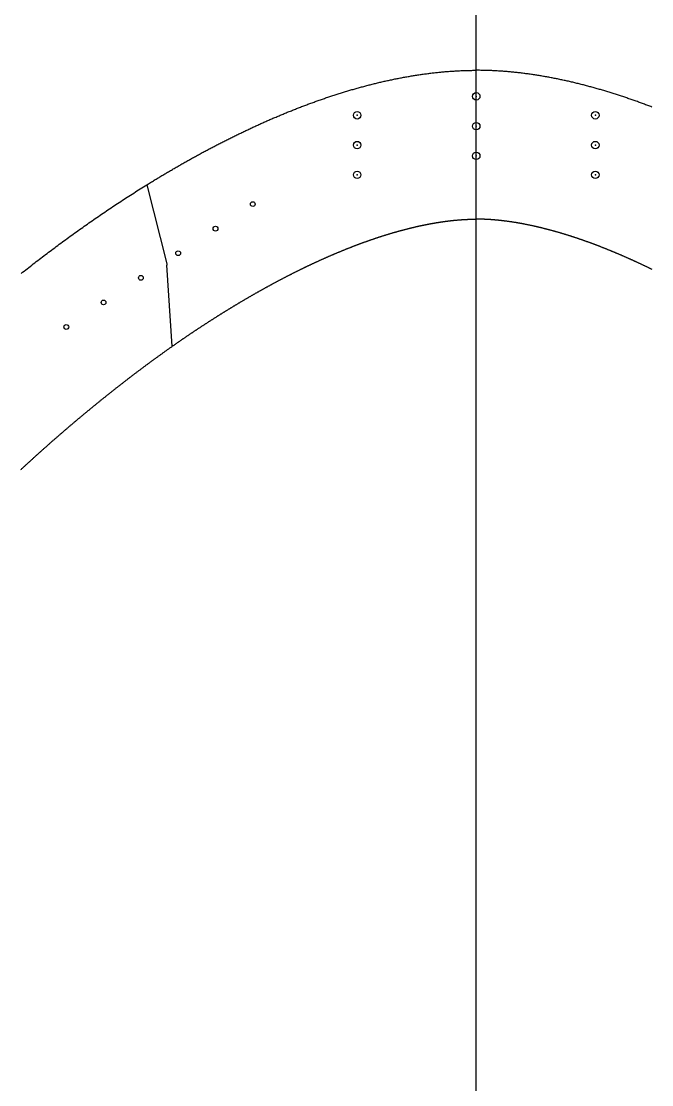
# Model space of a CAD drawing. Extents: x 44 to 491, y 65 to 774.
# Drawn here: x 193.1 to 277.8, y 388.1 to 531 of the extents above; entities that cross this region are included whole.
import ezdxf

# ---------------------------------------------------------------- set-up
doc = ezdxf.new("R2010")
doc.units = 0
doc.header["$PDMODE"] = 32
doc.header["$PDSIZE"] = 1
doc.layers.get('0').update_dxf_attribs({"linetype": 'CONTINUOUS'})
doc.layers.add('DRILLING', color=3, linetype='CONTINUOUS')
doc.layers.add('ENGRAVE', color=4, linetype='CONTINUOUS')

# ---------------------------------------------------------------- blocks, each defined once
blk = doc.blocks.new('*U205')
at = {"layer": 'ENGRAVE'}
blk.add_point((0, 0), dxfattribs=at)
blk = doc.blocks.new('*U206')
at = {"layer": 'ENGRAVE', "color": 0, "linetype": 'BYBLOCK'}
for p in [(0, 0), (4, 0), (8, 0)]:
    blk.add_blockref('*U205', p, dxfattribs=at)
blk = doc.blocks.new('*U229')
at = {"layer": 'ENGRAVE'}
blk.add_point((0, 0), dxfattribs=at)
blk = doc.blocks.new('*U230')
at = {"layer": 'ENGRAVE', "color": 0, "linetype": 'BYBLOCK'}
for p in [(0, 0), (4, 0), (8, 0)]:
    blk.add_blockref('*U229', p, dxfattribs=at)
blk = doc.blocks.new('*U235')
at = {"layer": 'ENGRAVE'}
blk.add_point((0, 0), dxfattribs=at)
blk = doc.blocks.new('*U236')
at = {"layer": 'ENGRAVE', "color": 0, "linetype": 'BYBLOCK'}
for p in [(0, 0), (4, 0), (8, 0)]:
    blk.add_blockref('*U235', p, dxfattribs=at)

msp = doc.modelspace()

# ---------------------------------------------------------------- linework, layer by layer
for p, q in [((254.2403, 225.1752), (254.2403, 774.0491)), ((209.9773, 508.9761), (212.6645, 498.3762)), ((212.6645, 498.3762), (212.6929, 498.1963)), ((213.4129, 487.2849), (212.6929, 498.1963))]:
    msp.add_line(p, q)
for points in [[(209.977, 508.976, 0), (210.104, 509.054, 0), (210.23, 509.132, 0), (210.357, 509.21, 0), (210.484, 509.288, 0), (210.61, 509.366, 0), (210.737, 509.443, 0), (210.864, 509.521, 0), (210.991, 509.598, 0), (211.118, 509.675, 0), (211.246, 509.752, 0), (211.373, 509.829, 0), (211.5, 509.906, 0), (211.627, 509.983, 0), (211.755, 510.06, 0), (211.882, 510.136, 0), (212.01, 510.212, 0), (212.138, 510.289, 0), (212.266, 510.365, 0), (212.393, 510.441, 0), (212.521, 510.517, 0), (212.649, 510.592, 0), (212.777, 510.668, 0), (212.906, 510.744, 0), (213.034, 510.819, 0), (213.162, 510.894, 0), (213.291, 510.969, 0), (213.419, 511.044, 0), (213.548, 511.119, 0), (213.676, 511.194, 0), (213.805, 511.269, 0), (213.934, 511.343, 0), (214.062, 511.417, 0), (214.191, 511.492, 0), (214.32, 511.566, 0), (214.449, 511.64, 0), (214.579, 511.713, 0), (214.708, 511.787, 0), (214.837, 511.861, 0), (214.967, 511.934, 0), (215.096, 512.007, 0), (215.226, 512.081, 0), (215.355, 512.154, 0), (215.485, 512.227, 0), (215.615, 512.299, 0), (215.744, 512.372, 0), (215.874, 512.444, 0), (216.004, 512.517, 0), (216.134, 512.589, 0), (216.265, 512.661, 0), (216.395, 512.733, 0), (216.525, 512.805, 0), (216.656, 512.876, 0), (216.786, 512.948, 0), (216.917, 513.019, 0), (217.047, 513.09, 0), (217.178, 513.161, 0), (217.309, 513.232, 0), (217.44, 513.303, 0), (217.571, 513.374, 0), (217.702, 513.444, 0), (217.833, 513.514, 0), (217.964, 513.584, 0), (218.095, 513.655, 0), (218.226, 513.724, 0), (218.358, 513.794, 0), (218.489, 513.864, 0), (218.621, 513.933, 0), (218.753, 514.002, 0), (218.884, 514.071, 0), (219.016, 514.14, 0), (219.148, 514.209, 0), (219.28, 514.278, 0), (219.412, 514.346, 0), (219.544, 514.415, 0), (219.676, 514.483, 0), (219.808, 514.551, 0), (219.941, 514.619, 0), (220.073, 514.687, 0), (220.206, 514.754, 0), (220.338, 514.821, 0), (220.471, 514.889, 0), (220.604, 514.956, 0), (220.737, 515.023, 0), (220.87, 515.089, 0), (221.002, 515.156, 0), (221.136, 515.223, 0), (221.269, 515.289, 0), (221.402, 515.355, 0), (221.535, 515.421, 0), (221.669, 515.487, 0), (221.802, 515.552, 0), (221.936, 515.618, 0), (222.069, 515.683, 0), (222.203, 515.748, 0), (222.337, 515.813, 0), (222.471, 515.878, 0), (222.604, 515.942, 0), (222.739, 516.007, 0), (222.873, 516.071, 0), (223.007, 516.135, 0), (223.141, 516.199, 0), (223.275, 516.263, 0), (223.41, 516.326, 0), (223.544, 516.39, 0), (223.679, 516.453, 0), (223.814, 516.516, 0), (223.948, 516.579, 0), (224.083, 516.642, 0), (224.218, 516.704, 0), (224.353, 516.766, 0), (224.488, 516.829, 0), (224.623, 516.891, 0), (224.758, 516.952, 0), (224.894, 517.014, 0), (225.029, 517.075, 0), (225.164, 517.137, 0), (225.3, 517.198, 0), (225.436, 517.259, 0), (225.571, 517.319, 0), (225.707, 517.38, 0), (225.843, 517.44, 0), (225.979, 517.501, 0), (226.115, 517.56, 0), (226.251, 517.62, 0), (226.387, 517.68, 0), (226.523, 517.739, 0), (226.66, 517.799, 0), (226.796, 517.858, 0), (226.933, 517.916, 0), (227.069, 517.975, 0), (227.206, 518.034, 0), (227.343, 518.092, 0), (227.48, 518.15, 0), (227.616, 518.208, 0), (227.753, 518.266, 0), (227.891, 518.323, 0), (228.028, 518.38, 0), (228.165, 518.438, 0), (228.302, 518.494, 0), (228.44, 518.551, 0), (228.577, 518.608, 0), (228.715, 518.664, 0), (228.852, 518.72, 0), (228.99, 518.776, 0), (229.128, 518.832, 0), (229.266, 518.887, 0), (229.404, 518.943, 0), (229.542, 518.998, 0), (229.68, 519.053, 0), (229.818, 519.107, 0), (229.957, 519.162, 0), (230.095, 519.216, 0), (230.233, 519.27, 0), (230.372, 519.324, 0), (230.511, 519.378, 0), (230.649, 519.431, 0), (230.788, 519.484, 0), (230.927, 519.537, 0), (231.066, 519.59, 0), (231.205, 519.642, 0), (231.344, 519.695, 0), (231.483, 519.747, 0), (231.623, 519.799, 0), (231.762, 519.851, 0), (231.902, 519.902, 0), (232.041, 519.953, 0), (232.181, 520.004, 0), (232.321, 520.055, 0), (232.46, 520.106, 0), (232.6, 520.156, 0), (232.74, 520.206, 0), (232.88, 520.256, 0), (233.021, 520.306, 0), (233.161, 520.355, 0), (233.301, 520.404, 0), (233.441, 520.453, 0), (233.582, 520.502, 0), (233.723, 520.55, 0), (233.863, 520.599, 0), (234.004, 520.647, 0), (234.145, 520.695, 0), (234.286, 520.742, 0), (234.427, 520.789, 0), (234.568, 520.836, 0), (234.709, 520.883, 0), (234.85, 520.93, 0), (234.991, 520.976, 0), (235.133, 521.022, 0), (235.274, 521.068, 0), (235.416, 521.114, 0), (235.557, 521.159, 0), (235.699, 521.204, 0), (235.841, 521.249, 0), (235.983, 521.293, 0), (236.125, 521.338, 0), (236.267, 521.382, 0), (236.409, 521.426, 0), (236.551, 521.469, 0), (236.693, 521.512, 0), (236.836, 521.555, 0), (236.978, 521.598, 0), (237.12, 521.641, 0), (237.263, 521.683, 0), (237.406, 521.725, 0), (237.548, 521.767, 0), (237.691, 521.808, 0), (237.834, 521.849, 0), (237.977, 521.89, 0), (238.12, 521.931, 0), (238.263, 521.971, 0), (238.406, 522.011, 0), (238.55, 522.051, 0), (238.693, 522.09, 0), (238.836, 522.129, 0), (238.98, 522.168, 0), (239.124, 522.207, 0), (239.267, 522.245, 0), (239.411, 522.283, 0), (239.555, 522.321, 0), (239.699, 522.359, 0), (239.843, 522.396, 0), (239.987, 522.433, 0), (240.131, 522.469, 0), (240.275, 522.506, 0), (240.419, 522.542, 0), (240.563, 522.578, 0), (240.708, 522.613, 0), (240.852, 522.648, 0), (240.997, 522.683, 0), (241.141, 522.718, 0), (241.286, 522.752, 0), (241.431, 522.786, 0), (241.576, 522.82, 0), (241.721, 522.853, 0), (241.866, 522.886, 0), (242.011, 522.919, 0), (242.156, 522.951, 0), (242.301, 522.983, 0), (242.446, 523.015, 0), (242.592, 523.046, 0), (242.737, 523.077, 0), (242.882, 523.108, 0), (243.028, 523.139, 0), (243.173, 523.169, 0), (243.319, 523.199, 0), (243.465, 523.228, 0), (243.611, 523.257, 0), (243.756, 523.286, 0), (243.902, 523.315, 0), (244.048, 523.343, 0), (244.194, 523.371, 0), (244.34, 523.398, 0), (244.487, 523.425, 0), (244.633, 523.452, 0), (244.779, 523.479, 0), (244.926, 523.505, 0), (245.072, 523.531, 0), (245.218, 523.556, 0), (245.365, 523.581, 0), (245.512, 523.606, 0), (245.658, 523.63, 0), (245.805, 523.654, 0), (245.952, 523.678, 0), (246.099, 523.701, 0), (246.245, 523.724, 0), (246.392, 523.747, 0), (246.539, 523.769, 0), (246.686, 523.791, 0), (246.834, 523.812, 0), (246.981, 523.833, 0), (247.128, 523.854, 0), (247.275, 523.874, 0), (247.423, 523.894, 0), (247.57, 523.914, 0), (247.717, 523.933, 0), (247.865, 523.952, 0), (248.012, 523.97, 0), (248.16, 523.988, 0), (248.308, 524.006, 0), (248.455, 524.023, 0), (248.603, 524.04, 0), (248.751, 524.056, 0), (248.898, 524.073, 0), (249.046, 524.088, 0), (249.194, 524.103, 0), (249.342, 524.118, 0), (249.49, 524.133, 0), (249.638, 524.146, 0), (249.786, 524.16, 0), (249.934, 524.173, 0), (250.082, 524.186, 0), (250.23, 524.198, 0), (250.379, 524.21, 0), (250.527, 524.221, 0), (250.675, 524.233, 0), (250.823, 524.243, 0), (250.972, 524.253, 0), (251.12, 524.263, 0), (251.268, 524.272, 0), (251.417, 524.281, 0), (251.565, 524.29, 0), (251.714, 524.298, 0), (251.862, 524.305, 0), (252.011, 524.312, 0), (252.159, 524.319, 0), (252.308, 524.325, 0), (252.456, 524.331, 0), (252.605, 524.336, 0), (252.754, 524.341, 0), (252.902, 524.346, 0), (253.051, 524.35, 0), (253.2, 524.353, 0), (253.348, 524.357, 0), (253.497, 524.359, 0), (253.646, 524.361, 0), (253.794, 524.363, 0), (253.943, 524.365, 0), (254.092, 524.366, 0), (254.24, 524.366, 0)], [(277.831, 519.431, 0), (277.693, 519.484, 0), (277.554, 519.537, 0), (277.415, 519.59, 0), (277.276, 519.642, 0), (277.136, 519.695, 0), (276.997, 519.747, 0), (276.858, 519.799, 0), (276.718, 519.851, 0), (276.579, 519.902, 0), (276.439, 519.953, 0), (276.3, 520.004, 0), (276.16, 520.055, 0), (276.02, 520.106, 0), (275.88, 520.156, 0), (275.74, 520.206, 0), (275.6, 520.256, 0), (275.46, 520.306, 0), (275.32, 520.355, 0), (275.18, 520.404, 0), (275.039, 520.453, 0), (274.899, 520.502, 0), (274.758, 520.55, 0), (274.617, 520.599, 0), (274.477, 520.647, 0), (274.336, 520.695, 0), (274.195, 520.742, 0), (274.054, 520.789, 0), (273.913, 520.836, 0), (273.772, 520.883, 0), (273.631, 520.93, 0), (273.489, 520.976, 0), (273.348, 521.022, 0), (273.206, 521.068, 0), (273.065, 521.114, 0), (272.923, 521.159, 0), (272.782, 521.204, 0), (272.64, 521.249, 0), (272.498, 521.293, 0), (272.356, 521.338, 0), (272.214, 521.382, 0), (272.072, 521.426, 0), (271.93, 521.469, 0), (271.787, 521.512, 0), (271.645, 521.555, 0), (271.503, 521.598, 0), (271.36, 521.641, 0), (271.218, 521.683, 0), (271.075, 521.725, 0), (270.932, 521.767, 0), (270.789, 521.808, 0), (270.647, 521.849, 0), (270.504, 521.89, 0), (270.361, 521.931, 0), (270.217, 521.971, 0), (270.074, 522.011, 0), (269.931, 522.051, 0), (269.788, 522.09, 0), (269.644, 522.129, 0), (269.501, 522.168, 0), (269.357, 522.207, 0), (269.213, 522.245, 0), (269.07, 522.283, 0), (268.926, 522.321, 0), (268.782, 522.359, 0), (268.638, 522.396, 0), (268.494, 522.433, 0), (268.35, 522.469, 0), (268.206, 522.506, 0), (268.062, 522.542, 0), (267.917, 522.578, 0), (267.773, 522.613, 0), (267.628, 522.648, 0), (267.484, 522.683, 0), (267.339, 522.718, 0), (267.194, 522.752, 0), (267.05, 522.786, 0), (266.905, 522.82, 0), (266.76, 522.853, 0), (266.615, 522.886, 0), (266.47, 522.919, 0), (266.325, 522.951, 0), (266.18, 522.983, 0), (266.034, 523.015, 0), (265.889, 523.046, 0), (265.744, 523.077, 0), (265.598, 523.108, 0), (265.453, 523.139, 0), (265.307, 523.169, 0), (265.162, 523.199, 0), (265.016, 523.228, 0), (264.87, 523.257, 0), (264.724, 523.286, 0), (264.578, 523.315, 0), (264.432, 523.343, 0), (264.286, 523.371, 0), (264.14, 523.398, 0), (263.994, 523.425, 0), (263.848, 523.452, 0), (263.701, 523.479, 0), (263.555, 523.505, 0), (263.409, 523.531, 0), (263.262, 523.556, 0), (263.116, 523.581, 0), (262.969, 523.606, 0), (262.822, 523.63, 0), (262.676, 523.654, 0), (262.529, 523.678, 0), (262.382, 523.701, 0), (262.235, 523.724, 0), (262.088, 523.747, 0), (261.941, 523.769, 0), (261.794, 523.791, 0), (261.647, 523.812, 0), (261.5, 523.833, 0), (261.353, 523.854, 0), (261.205, 523.874, 0), (261.058, 523.894, 0), (260.911, 523.914, 0), (260.763, 523.933, 0), (260.616, 523.952, 0), (260.468, 523.97, 0), (260.321, 523.988, 0), (260.173, 524.006, 0), (260.025, 524.023, 0), (259.878, 524.04, 0), (259.73, 524.056, 0), (259.582, 524.073, 0), (259.434, 524.088, 0), (259.286, 524.103, 0), (259.139, 524.118, 0), (258.991, 524.133, 0), (258.843, 524.146, 0), (258.695, 524.16, 0), (258.546, 524.173, 0), (258.398, 524.186, 0), (258.25, 524.198, 0), (258.102, 524.21, 0), (257.954, 524.221, 0), (257.806, 524.233, 0), (257.657, 524.243, 0), (257.509, 524.253, 0), (257.361, 524.263, 0), (257.212, 524.272, 0), (257.064, 524.281, 0), (256.915, 524.29, 0), (256.767, 524.298, 0), (256.618, 524.305, 0), (256.47, 524.312, 0), (256.321, 524.319, 0), (256.173, 524.325, 0), (256.024, 524.331, 0), (255.876, 524.336, 0), (255.727, 524.341, 0), (255.578, 524.346, 0), (255.43, 524.35, 0), (255.281, 524.353, 0), (255.132, 524.357, 0), (254.984, 524.359, 0), (254.835, 524.361, 0), (254.686, 524.363, 0), (254.538, 524.365, 0), (254.389, 524.366, 0), (254.24, 524.366, 0)], [(193.107, 497.067, 0), (193.31, 497.227, 0), (193.513, 497.387, 0), (193.716, 497.547, 0), (193.919, 497.706, 0), (194.123, 497.865, 0), (194.327, 498.024, 0), (194.531, 498.182, 0), (194.735, 498.34, 0), (194.939, 498.499, 0), (195.144, 498.656, 0), (195.348, 498.814, 0), (195.553, 498.971, 0), (195.758, 499.128, 0), (195.963, 499.285, 0), (196.169, 499.442, 0), (196.375, 499.598, 0), (196.58, 499.754, 0), (196.787, 499.91, 0), (196.993, 500.065, 0), (197.199, 500.22, 0), (197.406, 500.375, 0), (197.613, 500.53, 0), (197.82, 500.684, 0), (198.027, 500.838, 0), (198.234, 500.992, 0), (198.442, 501.146, 0), (198.65, 501.299, 0), (198.858, 501.452, 0), (199.066, 501.605, 0), (199.275, 501.757, 0), (199.483, 501.909, 0), (199.692, 502.061, 0), (199.901, 502.213, 0), (200.111, 502.364, 0), (200.32, 502.515, 0), (200.53, 502.666, 0), (200.74, 502.816, 0), (200.95, 502.966, 0), (201.161, 503.116, 0), (201.371, 503.266, 0), (201.582, 503.415, 0), (201.793, 503.564, 0), (202.004, 503.712, 0), (202.216, 503.86, 0), (202.427, 504.008, 0), (202.639, 504.156, 0), (202.851, 504.303, 0), (203.064, 504.45, 0), (203.276, 504.597, 0), (203.489, 504.743, 0), (203.702, 504.889, 0), (203.915, 505.035, 0), (204.129, 505.18, 0), (204.342, 505.325, 0), (204.556, 505.47, 0), (204.77, 505.614, 0), (204.985, 505.758, 0), (205.199, 505.902, 0), (205.414, 506.045, 0), (205.629, 506.188, 0), (205.845, 506.331, 0), (206.06, 506.473, 0), (206.276, 506.615, 0), (206.492, 506.757, 0), (206.708, 506.898, 0), (206.924, 507.039, 0), (207.141, 507.18, 0), (207.358, 507.32, 0), (207.575, 507.46, 0), (207.792, 507.599, 0), (208.009, 507.739, 0), (208.227, 507.878, 0), (208.445, 508.016, 0), (208.663, 508.154, 0), (208.882, 508.292, 0), (209.1, 508.43, 0), (209.319, 508.567, 0), (209.538, 508.704, 0), (209.758, 508.84, 0), (209.977, 508.976, 0)], [(213.413, 487.285, 0), (213.472, 487.326, 0), (213.53, 487.367, 0), (213.589, 487.409, 0), (213.648, 487.45, 0), (213.707, 487.491, 0), (213.766, 487.532, 0), (213.825, 487.573, 0), (213.883, 487.614, 0), (213.942, 487.655, 0), (214.001, 487.696, 0), (214.06, 487.737, 0), (214.119, 487.778, 0), (214.178, 487.819, 0), (214.237, 487.86, 0), (214.296, 487.901, 0), (214.354, 487.942, 0), (214.413, 487.982, 0), (214.472, 488.023, 0), (214.531, 488.064, 0), (214.59, 488.104, 0), (214.649, 488.145, 0), (214.708, 488.186, 0), (214.767, 488.226, 0), (214.826, 488.267, 0), (214.885, 488.307, 0), (214.944, 488.347, 0), (215.003, 488.388, 0), (215.062, 488.428, 0), (215.121, 488.469, 0), (215.18, 488.509, 0), (215.239, 488.549, 0), (215.298, 488.589, 0), (215.357, 488.63, 0), (215.416, 488.67, 0), (215.476, 488.71, 0), (215.535, 488.75, 0), (215.594, 488.79, 0), (215.653, 488.83, 0), (215.712, 488.87, 0), (215.771, 488.91, 0), (215.83, 488.95, 0), (215.89, 488.99, 0), (215.949, 489.03, 0), (216.008, 489.069, 0), (216.067, 489.109, 0), (216.126, 489.149, 0), (216.186, 489.189, 0), (216.245, 489.228, 0), (216.304, 489.268, 0), (216.364, 489.308, 0), (216.423, 489.347, 0), (216.482, 489.387, 0), (216.541, 489.426, 0), (216.601, 489.466, 0), (216.66, 489.505, 0), (216.72, 489.544, 0), (216.779, 489.584, 0), (216.838, 489.623, 0), (216.898, 489.663, 0), (216.957, 489.702, 0), (217.017, 489.741, 0), (217.076, 489.78, 0), (217.135, 489.819, 0), (217.195, 489.859, 0), (217.254, 489.898, 0), (217.314, 489.937, 0), (217.373, 489.976, 0), (217.433, 490.015, 0), (217.492, 490.054, 0), (217.552, 490.093, 0), (217.612, 490.132, 0), (217.671, 490.171, 0), (217.731, 490.21, 0), (217.79, 490.248, 0), (217.85, 490.287, 0), (217.91, 490.326, 0), (217.969, 490.365, 0), (218.029, 490.403, 0), (218.089, 490.442, 0), (218.149, 490.481, 0), (218.208, 490.519, 0), (218.268, 490.558, 0), (218.328, 490.596, 0), (218.388, 490.635, 0), (218.447, 490.673, 0), (218.507, 490.712, 0), (218.567, 490.75, 0), (218.627, 490.788, 0), (218.687, 490.827, 0), (218.746, 490.865, 0), (218.806, 490.903, 0), (218.866, 490.942, 0), (218.926, 490.98, 0), (218.986, 491.018, 0), (219.046, 491.056, 0), (219.106, 491.094, 0), (219.166, 491.132, 0), (219.226, 491.17, 0), (219.286, 491.208, 0), (219.346, 491.246, 0), (219.406, 491.284, 0), (219.466, 491.322, 0), (219.526, 491.36, 0), (219.586, 491.398, 0), (219.646, 491.435, 0), (219.706, 491.473, 0), (219.766, 491.511, 0), (219.826, 491.548, 0), (219.886, 491.586, 0), (219.946, 491.624, 0), (220.006, 491.661, 0), (220.067, 491.699, 0), (220.127, 491.736, 0), (220.187, 491.774, 0), (220.247, 491.811, 0), (220.307, 491.849, 0), (220.367, 491.886, 0), (220.428, 491.923, 0), (220.488, 491.961, 0), (220.548, 491.998, 0), (220.608, 492.035, 0), (220.669, 492.072, 0), (220.729, 492.109, 0), (220.789, 492.147, 0), (220.85, 492.184, 0), (220.91, 492.221, 0), (220.97, 492.258, 0), (221.031, 492.295, 0), (221.091, 492.332, 0), (221.151, 492.369, 0), (221.212, 492.405, 0), (221.272, 492.442, 0), (221.333, 492.479, 0), (221.393, 492.516, 0), (221.454, 492.553, 0), (221.514, 492.589, 0), (221.574, 492.626, 0), (221.635, 492.663, 0), (221.695, 492.699, 0), (221.756, 492.736, 0), (221.816, 492.772, 0), (221.877, 492.809, 0), (221.938, 492.845, 0), (221.998, 492.882, 0), (222.059, 492.918, 0), (222.119, 492.954, 0), (222.18, 492.991, 0), (222.24, 493.027, 0), (222.301, 493.063, 0), (222.362, 493.099, 0), (222.422, 493.136, 0), (222.483, 493.172, 0), (222.544, 493.208, 0), (222.604, 493.244, 0), (222.665, 493.28, 0), (222.726, 493.316, 0), (222.786, 493.352, 0), (222.847, 493.388, 0), (222.908, 493.423, 0), (222.968, 493.459, 0), (223.029, 493.495, 0), (223.09, 493.531, 0), (223.15, 493.566, 0), (223.211, 493.602, 0), (223.272, 493.637, 0), (223.333, 493.673, 0), (223.393, 493.708, 0), (223.454, 493.744, 0), (223.515, 493.779, 0), (223.575, 493.815, 0), (223.636, 493.85, 0), (223.697, 493.885, 0), (223.757, 493.92, 0), (223.818, 493.956, 0), (223.879, 493.991, 0), (223.939, 494.026, 0), (224, 494.061, 0), (224.061, 494.096, 0), (224.122, 494.131, 0), (224.182, 494.166, 0), (224.243, 494.201, 0), (224.304, 494.235, 0), (224.364, 494.27, 0), (224.425, 494.305, 0), (224.486, 494.34, 0), (224.546, 494.374, 0), (224.607, 494.409, 0), (224.668, 494.443, 0), (224.729, 494.478, 0), (224.789, 494.512, 0), (224.85, 494.547, 0), (224.911, 494.581, 0), (224.971, 494.616, 0), (225.032, 494.65, 0), (225.093, 494.684, 0), (225.154, 494.718, 0), (225.214, 494.752, 0), (225.275, 494.787, 0), (225.336, 494.821, 0), (225.397, 494.855, 0), (225.457, 494.889, 0), (225.518, 494.923, 0), (225.579, 494.956, 0), (225.639, 494.99, 0), (225.7, 495.024, 0), (225.761, 495.058, 0), (225.822, 495.091, 0), (225.882, 495.125, 0), (225.943, 495.159, 0), (226.004, 495.192, 0), (226.064, 495.226, 0), (226.125, 495.259, 0), (226.186, 495.293, 0), (226.247, 495.326, 0), (226.307, 495.359, 0), (226.368, 495.392, 0), (226.429, 495.426, 0), (226.49, 495.459, 0), (226.55, 495.492, 0), (226.611, 495.525, 0), (226.672, 495.558, 0), (226.733, 495.591, 0), (226.793, 495.624, 0), (226.854, 495.657, 0), (226.915, 495.69, 0), (226.975, 495.723, 0), (227.036, 495.755, 0), (227.097, 495.788, 0), (227.158, 495.821, 0), (227.218, 495.853, 0), (227.279, 495.886, 0), (227.34, 495.918, 0), (227.401, 495.951, 0), (227.461, 495.983, 0), (227.522, 496.016, 0), (227.583, 496.048, 0), (227.644, 496.08, 0), (227.704, 496.112, 0), (227.765, 496.145, 0), (227.826, 496.177, 0), (227.886, 496.209, 0), (227.947, 496.241, 0), (228.008, 496.273, 0), (228.069, 496.305, 0), (228.129, 496.337, 0), (228.19, 496.368, 0), (228.251, 496.4, 0), (228.312, 496.432, 0), (228.372, 496.464, 0), (228.433, 496.495, 0), (228.494, 496.527, 0), (228.555, 496.558, 0), (228.615, 496.59, 0), (228.676, 496.621, 0), (228.737, 496.653, 0), (228.798, 496.684, 0), (228.858, 496.715, 0), (228.919, 496.746, 0), (228.98, 496.778, 0), (229.04, 496.809, 0), (229.101, 496.84, 0), (229.162, 496.871, 0), (229.223, 496.902, 0), (229.283, 496.933, 0), (229.344, 496.964, 0), (229.405, 496.995, 0), (229.466, 497.025, 0), (229.526, 497.056, 0), (229.587, 497.087, 0), (229.648, 497.117, 0), (229.708, 497.148, 0), (229.769, 497.179, 0), (229.83, 497.209, 0), (229.891, 497.239, 0), (229.951, 497.27, 0), (230.012, 497.3, 0), (230.073, 497.33, 0), (230.134, 497.361, 0), (230.194, 497.391, 0), (230.255, 497.421, 0), (230.316, 497.451, 0), (230.376, 497.481, 0), (230.437, 497.511, 0), (230.498, 497.541, 0), (230.559, 497.571, 0), (230.619, 497.601, 0), (230.68, 497.63, 0), (230.741, 497.66, 0), (230.802, 497.69, 0), (230.862, 497.719, 0), (230.923, 497.749, 0), (230.984, 497.779, 0), (231.044, 497.808, 0), (231.105, 497.837, 0), (231.166, 497.867, 0), (231.227, 497.896, 0), (231.287, 497.925, 0), (231.348, 497.955, 0), (231.409, 497.984, 0), (231.469, 498.013, 0), (231.53, 498.042, 0), (231.591, 498.071, 0), (231.651, 498.1, 0), (231.712, 498.129, 0), (231.773, 498.158, 0), (231.834, 498.186, 0), (231.894, 498.215, 0), (231.955, 498.244, 0), (232.016, 498.272, 0), (232.076, 498.301, 0), (232.137, 498.33, 0), (232.198, 498.358, 0), (232.259, 498.386, 0), (232.319, 498.415, 0), (232.38, 498.443, 0), (232.441, 498.471, 0), (232.501, 498.5, 0), (232.562, 498.528, 0), (232.623, 498.556, 0), (232.683, 498.584, 0), (232.744, 498.612, 0), (232.805, 498.64, 0), (232.865, 498.668, 0), (232.926, 498.696, 0), (232.987, 498.723, 0), (233.047, 498.751, 0), (233.108, 498.779, 0), (233.169, 498.806, 0), (233.23, 498.834, 0), (233.29, 498.861, 0), (233.351, 498.889, 0), (233.412, 498.916, 0), (233.472, 498.944, 0), (233.533, 498.971, 0), (233.594, 498.998, 0), (233.654, 499.025, 0), (233.715, 499.052, 0), (233.775, 499.08, 0), (233.836, 499.107, 0), (233.897, 499.134, 0), (233.957, 499.16, 0), (234.018, 499.187, 0), (234.079, 499.214, 0), (234.139, 499.241, 0), (234.2, 499.267, 0), (234.261, 499.294, 0), (234.321, 499.321, 0), (234.382, 499.347, 0), (234.442, 499.374, 0), (234.503, 499.4, 0), (234.564, 499.426, 0), (234.624, 499.453, 0), (234.685, 499.479, 0), (234.745, 499.505, 0), (234.806, 499.531, 0), (234.866, 499.557, 0), (234.927, 499.583, 0), (234.988, 499.609, 0), (235.048, 499.635, 0), (235.109, 499.661, 0), (235.169, 499.687, 0), (235.23, 499.712, 0), (235.29, 499.738, 0), (235.351, 499.764, 0), (235.411, 499.789, 0), (235.472, 499.815, 0), (235.532, 499.84, 0), (235.593, 499.866, 0), (235.653, 499.891, 0), (235.714, 499.916, 0), (235.774, 499.941, 0), (235.834, 499.966, 0), (235.895, 499.991, 0), (235.955, 500.016, 0), (236.016, 500.041, 0), (236.076, 500.066, 0), (236.137, 500.091, 0), (236.197, 500.116, 0), (236.257, 500.141, 0), (236.318, 500.165, 0), (236.378, 500.19, 0), (236.438, 500.214, 0), (236.499, 500.239, 0), (236.559, 500.263, 0), (236.619, 500.288, 0), (236.68, 500.312, 0), (236.74, 500.336, 0), (236.8, 500.36, 0), (236.86, 500.384, 0), (236.921, 500.408, 0), (236.981, 500.432, 0), (237.041, 500.456, 0), (237.101, 500.48, 0), (237.162, 500.504, 0), (237.222, 500.528, 0), (237.282, 500.551, 0), (237.342, 500.575, 0), (237.402, 500.599, 0), (237.462, 500.622, 0), (237.523, 500.645, 0), (237.583, 500.669, 0), (237.643, 500.692, 0), (237.703, 500.715, 0), (237.763, 500.738, 0), (237.823, 500.762, 0), (237.883, 500.785, 0), (237.943, 500.808, 0), (238.003, 500.831, 0), (238.063, 500.853, 0), (238.123, 500.876, 0), (238.183, 500.899, 0), (238.243, 500.922, 0), (238.303, 500.944, 0), (238.363, 500.967, 0), (238.423, 500.989, 0), (238.483, 501.012, 0), (238.542, 501.034, 0), (238.602, 501.056, 0), (238.662, 501.078, 0), (238.722, 501.1, 0), (238.782, 501.123, 0), (238.842, 501.145, 0), (238.901, 501.166, 0), (238.961, 501.188, 0), (239.021, 501.21, 0), (239.081, 501.232, 0), (239.14, 501.254, 0), (239.2, 501.275, 0), (239.26, 501.297, 0), (239.319, 501.318, 0), (239.379, 501.34, 0), (239.439, 501.361, 0), (239.498, 501.382, 0), (239.558, 501.404, 0), (239.617, 501.425, 0), (239.677, 501.446, 0), (239.736, 501.467, 0), (239.796, 501.488, 0), (239.855, 501.509, 0), (239.915, 501.529, 0), (239.974, 501.55, 0), (240.034, 501.571, 0), (240.093, 501.591, 0), (240.152, 501.612, 0), (240.212, 501.632, 0), (240.271, 501.653, 0), (240.33, 501.673, 0), (240.39, 501.694, 0), (240.449, 501.714, 0), (240.508, 501.734, 0), (240.567, 501.754, 0), (240.627, 501.774, 0), (240.686, 501.794, 0), (240.745, 501.814, 0), (240.804, 501.833, 0), (240.863, 501.853, 0), (240.922, 501.873, 0), (240.981, 501.892, 0), (241.04, 501.912, 0), (241.099, 501.931, 0), (241.158, 501.951, 0), (241.217, 501.97, 0), (241.276, 501.989, 0), (241.335, 502.008, 0), (241.394, 502.027, 0), (241.453, 502.046, 0), (241.512, 502.065, 0), (241.571, 502.084, 0), (241.63, 502.103, 0), (241.688, 502.122, 0), (241.747, 502.141, 0), (241.806, 502.159, 0), (241.865, 502.178, 0), (241.923, 502.196, 0), (241.982, 502.214, 0), (242.041, 502.233, 0), (242.099, 502.251, 0), (242.158, 502.269, 0), (242.216, 502.287, 0), (242.275, 502.305, 0), (242.333, 502.323, 0), (242.392, 502.341, 0), (242.45, 502.359, 0), (242.509, 502.377, 0), (242.567, 502.394, 0), (242.626, 502.412, 0), (242.684, 502.429, 0), (242.742, 502.447, 0), (242.801, 502.464, 0), (242.859, 502.482, 0), (242.917, 502.499, 0), (242.975, 502.516, 0), (243.033, 502.533, 0), (243.092, 502.55, 0), (243.15, 502.567, 0), (243.208, 502.584, 0), (243.266, 502.601, 0), (243.324, 502.617, 0), (243.382, 502.634, 0), (243.44, 502.651, 0), (243.498, 502.667, 0), (243.556, 502.683, 0), (243.614, 502.7, 0), (243.672, 502.716, 0), (243.73, 502.732, 0), (243.788, 502.748, 0), (243.846, 502.765, 0), (243.903, 502.781, 0), (243.961, 502.796, 0), (244.019, 502.812, 0), (244.077, 502.828, 0), (244.134, 502.844, 0), (244.192, 502.859, 0), (244.25, 502.875, 0), (244.307, 502.89, 0), (244.365, 502.906, 0), (244.422, 502.921, 0), (244.48, 502.936, 0), (244.537, 502.952, 0), (244.595, 502.967, 0), (244.652, 502.982, 0), (244.71, 502.997, 0), (244.767, 503.012, 0), (244.824, 503.026, 0), (244.882, 503.041, 0), (244.939, 503.056, 0), (244.996, 503.07, 0), (245.053, 503.085, 0), (245.111, 503.099, 0), (245.168, 503.114, 0), (245.225, 503.128, 0), (245.282, 503.142, 0), (245.339, 503.156, 0), (245.396, 503.17, 0), (245.453, 503.184, 0), (245.509, 503.198, 0), (245.566, 503.212, 0), (245.623, 503.225, 0), (245.68, 503.239, 0), (245.737, 503.253, 0), (245.793, 503.266, 0), (245.85, 503.28, 0), (245.906, 503.293, 0), (245.963, 503.306, 0), (246.019, 503.319, 0), (246.076, 503.332, 0), (246.132, 503.345, 0), (246.189, 503.358, 0), (246.245, 503.371, 0), (246.301, 503.384, 0), (246.357, 503.397, 0), (246.414, 503.409, 0), (246.47, 503.422, 0), (246.526, 503.434, 0), (246.582, 503.447, 0), (246.638, 503.459, 0), (246.694, 503.471, 0), (246.75, 503.483, 0), (246.806, 503.495, 0), (246.862, 503.507, 0), (246.917, 503.519, 0), (246.973, 503.531, 0), (247.029, 503.543, 0), (247.084, 503.554, 0), (247.14, 503.566, 0), (247.196, 503.577, 0), (247.251, 503.589, 0), (247.306, 503.6, 0), (247.362, 503.611, 0), (247.417, 503.623, 0), (247.473, 503.634, 0), (247.528, 503.645, 0), (247.583, 503.656, 0), (247.638, 503.666, 0), (247.693, 503.677, 0), (247.748, 503.688, 0), (247.803, 503.699, 0), (247.858, 503.709, 0), (247.913, 503.72, 0), (247.968, 503.73, 0), (248.023, 503.74, 0), (248.078, 503.75, 0), (248.133, 503.76, 0), (248.187, 503.771, 0), (248.242, 503.78, 0), (248.296, 503.79, 0), (248.351, 503.8, 0), (248.405, 503.81, 0), (248.46, 503.819, 0), (248.514, 503.829, 0), (248.569, 503.838, 0), (248.623, 503.848, 0), (248.677, 503.857, 0), (248.731, 503.866, 0), (248.785, 503.875, 0), (248.839, 503.885, 0), (248.893, 503.894, 0), (248.947, 503.902, 0), (249.001, 503.911, 0), (249.055, 503.92, 0), (249.108, 503.929, 0), (249.162, 503.937, 0), (249.215, 503.946, 0), (249.269, 503.954, 0), (249.322, 503.962, 0), (249.376, 503.97, 0), (249.429, 503.979, 0), (249.482, 503.987, 0), (249.535, 503.995, 0), (249.589, 504.002, 0), (249.642, 504.01, 0), (249.695, 504.018, 0), (249.747, 504.025, 0), (249.8, 504.033, 0), (249.853, 504.04, 0), (249.906, 504.048, 0), (249.958, 504.055, 0), (250.011, 504.062, 0), (250.063, 504.069, 0), (250.115, 504.076, 0), (250.168, 504.083, 0), (250.22, 504.09, 0), (250.272, 504.097, 0), (250.324, 504.104, 0), (250.376, 504.11, 0), (250.428, 504.117, 0), (250.48, 504.123, 0), (250.531, 504.129, 0), (250.583, 504.136, 0), (250.635, 504.142, 0), (250.686, 504.148, 0), (250.737, 504.154, 0), (250.789, 504.16, 0), (250.84, 504.166, 0), (250.891, 504.171, 0), (250.942, 504.177, 0), (250.993, 504.182, 0), (251.044, 504.188, 0), (251.095, 504.193, 0), (251.145, 504.199, 0), (251.196, 504.204, 0), (251.246, 504.209, 0), (251.297, 504.214, 0), (251.347, 504.219, 0), (251.398, 504.224, 0), (251.448, 504.228, 0), (251.498, 504.233, 0), (251.548, 504.238, 0), (251.598, 504.242, 0), (251.648, 504.247, 0), (251.698, 504.251, 0), (251.748, 504.255, 0), (251.798, 504.26, 0), (251.847, 504.264, 0), (251.897, 504.268, 0), (251.947, 504.272, 0), (251.996, 504.275, 0), (252.046, 504.279, 0), (252.096, 504.283, 0), (252.145, 504.287, 0), (252.194, 504.29, 0), (252.244, 504.294, 0), (252.293, 504.297, 0), (252.343, 504.3, 0), (252.392, 504.303, 0), (252.441, 504.307, 0), (252.49, 504.31, 0), (252.54, 504.313, 0), (252.589, 504.315, 0), (252.638, 504.318, 0), (252.687, 504.321, 0), (252.736, 504.324, 0), (252.785, 504.326, 0), (252.834, 504.329, 0), (252.883, 504.331, 0), (252.932, 504.333, 0), (252.981, 504.336, 0), (253.03, 504.338, 0), (253.079, 504.34, 0), (253.128, 504.342, 0), (253.177, 504.344, 0), (253.225, 504.346, 0), (253.274, 504.348, 0), (253.323, 504.349, 0), (253.371, 504.351, 0), (253.42, 504.352, 0), (253.469, 504.354, 0), (253.517, 504.355, 0), (253.566, 504.356, 0), (253.614, 504.358, 0), (253.662, 504.359, 0), (253.711, 504.36, 0), (253.759, 504.361, 0), (253.807, 504.362, 0), (253.856, 504.362, 0), (253.904, 504.363, 0), (253.952, 504.364, 0), (254, 504.364, 0), (254.048, 504.365, 0), (254.096, 504.365, 0), (254.144, 504.366, 0), (254.192, 504.366, 0), (254.24, 504.366, 0)], [(277.861, 497.601, 0), (277.801, 497.63, 0), (277.74, 497.66, 0), (277.679, 497.69, 0), (277.618, 497.719, 0), (277.558, 497.749, 0), (277.497, 497.779, 0), (277.436, 497.808, 0), (277.376, 497.837, 0), (277.315, 497.867, 0), (277.254, 497.896, 0), (277.193, 497.925, 0), (277.133, 497.955, 0), (277.072, 497.984, 0), (277.011, 498.013, 0), (276.951, 498.042, 0), (276.89, 498.071, 0), (276.829, 498.1, 0), (276.768, 498.129, 0), (276.708, 498.158, 0), (276.647, 498.186, 0), (276.586, 498.215, 0), (276.526, 498.244, 0), (276.465, 498.272, 0), (276.404, 498.301, 0), (276.344, 498.33, 0), (276.283, 498.358, 0), (276.222, 498.386, 0), (276.161, 498.415, 0), (276.101, 498.443, 0), (276.04, 498.471, 0), (275.979, 498.5, 0), (275.919, 498.528, 0), (275.858, 498.556, 0), (275.797, 498.584, 0), (275.737, 498.612, 0), (275.676, 498.64, 0), (275.615, 498.668, 0), (275.555, 498.696, 0), (275.494, 498.723, 0), (275.433, 498.751, 0), (275.373, 498.779, 0), (275.312, 498.806, 0), (275.251, 498.834, 0), (275.19, 498.861, 0), (275.13, 498.889, 0), (275.069, 498.916, 0), (275.008, 498.944, 0), (274.948, 498.971, 0), (274.887, 498.998, 0), (274.826, 499.025, 0), (274.766, 499.052, 0), (274.705, 499.08, 0), (274.645, 499.107, 0), (274.584, 499.134, 0), (274.523, 499.16, 0), (274.463, 499.187, 0), (274.402, 499.214, 0), (274.341, 499.241, 0), (274.281, 499.267, 0), (274.22, 499.294, 0), (274.159, 499.321, 0), (274.099, 499.347, 0), (274.038, 499.374, 0), (273.978, 499.4, 0), (273.917, 499.426, 0), (273.857, 499.453, 0), (273.796, 499.479, 0), (273.735, 499.505, 0), (273.675, 499.531, 0), (273.614, 499.557, 0), (273.554, 499.583, 0), (273.493, 499.609, 0), (273.433, 499.635, 0), (273.372, 499.661, 0), (273.312, 499.687, 0), (273.251, 499.712, 0), (273.19, 499.738, 0), (273.13, 499.764, 0), (273.069, 499.789, 0), (273.009, 499.815, 0), (272.948, 499.84, 0), (272.888, 499.866, 0), (272.828, 499.891, 0), (272.767, 499.916, 0), (272.707, 499.941, 0), (272.646, 499.966, 0), (272.586, 499.991, 0), (272.525, 500.016, 0), (272.465, 500.041, 0), (272.405, 500.066, 0), (272.344, 500.091, 0), (272.284, 500.116, 0), (272.223, 500.141, 0), (272.163, 500.165, 0), (272.103, 500.19, 0), (272.042, 500.214, 0), (271.982, 500.239, 0), (271.922, 500.263, 0), (271.861, 500.288, 0), (271.801, 500.312, 0), (271.741, 500.336, 0), (271.681, 500.36, 0), (271.62, 500.384, 0), (271.56, 500.408, 0), (271.5, 500.432, 0), (271.44, 500.456, 0), (271.379, 500.48, 0), (271.319, 500.504, 0), (271.259, 500.528, 0), (271.199, 500.551, 0), (271.139, 500.575, 0), (271.078, 500.599, 0), (271.018, 500.622, 0), (270.958, 500.645, 0), (270.898, 500.669, 0), (270.838, 500.692, 0), (270.778, 500.715, 0), (270.718, 500.738, 0), (270.658, 500.762, 0), (270.598, 500.785, 0), (270.538, 500.808, 0), (270.478, 500.831, 0), (270.418, 500.853, 0), (270.358, 500.876, 0), (270.298, 500.899, 0), (270.238, 500.922, 0), (270.178, 500.944, 0), (270.118, 500.967, 0), (270.058, 500.989, 0), (269.998, 501.012, 0), (269.938, 501.034, 0), (269.878, 501.056, 0), (269.819, 501.078, 0), (269.759, 501.1, 0), (269.699, 501.123, 0), (269.639, 501.145, 0), (269.579, 501.166, 0), (269.52, 501.188, 0), (269.46, 501.21, 0), (269.4, 501.232, 0), (269.34, 501.254, 0), (269.281, 501.275, 0), (269.221, 501.297, 0), (269.161, 501.318, 0), (269.102, 501.34, 0), (269.042, 501.361, 0), (268.983, 501.382, 0), (268.923, 501.404, 0), (268.863, 501.425, 0), (268.804, 501.446, 0), (268.744, 501.467, 0), (268.685, 501.488, 0), (268.625, 501.509, 0), (268.566, 501.529, 0), (268.506, 501.55, 0), (268.447, 501.571, 0), (268.388, 501.591, 0), (268.328, 501.612, 0), (268.269, 501.632, 0), (268.21, 501.653, 0), (268.15, 501.673, 0), (268.091, 501.694, 0), (268.032, 501.714, 0), (267.972, 501.734, 0), (267.913, 501.754, 0), (267.854, 501.774, 0), (267.795, 501.794, 0), (267.736, 501.814, 0), (267.677, 501.833, 0), (267.617, 501.853, 0), (267.558, 501.873, 0), (267.499, 501.892, 0), (267.44, 501.912, 0), (267.381, 501.931, 0), (267.322, 501.951, 0), (267.263, 501.97, 0), (267.204, 501.989, 0), (267.145, 502.008, 0), (267.086, 502.027, 0), (267.028, 502.046, 0), (266.969, 502.065, 0), (266.91, 502.084, 0), (266.851, 502.103, 0), (266.792, 502.122, 0), (266.733, 502.141, 0), (266.675, 502.159, 0), (266.616, 502.178, 0), (266.557, 502.196, 0), (266.499, 502.214, 0), (266.44, 502.233, 0), (266.381, 502.251, 0), (266.323, 502.269, 0), (266.264, 502.287, 0), (266.206, 502.305, 0), (266.147, 502.323, 0), (266.089, 502.341, 0), (266.03, 502.359, 0), (265.972, 502.377, 0), (265.913, 502.394, 0), (265.855, 502.412, 0), (265.797, 502.429, 0), (265.738, 502.447, 0), (265.68, 502.464, 0), (265.622, 502.482, 0), (265.564, 502.499, 0), (265.505, 502.516, 0), (265.447, 502.533, 0), (265.389, 502.55, 0), (265.331, 502.567, 0), (265.273, 502.584, 0), (265.215, 502.601, 0), (265.157, 502.617, 0), (265.099, 502.634, 0), (265.041, 502.651, 0), (264.983, 502.667, 0), (264.925, 502.683, 0), (264.867, 502.7, 0), (264.809, 502.716, 0), (264.751, 502.732, 0), (264.693, 502.748, 0), (264.635, 502.765, 0), (264.577, 502.781, 0), (264.52, 502.796, 0), (264.462, 502.812, 0), (264.404, 502.828, 0), (264.346, 502.844, 0), (264.289, 502.859, 0), (264.231, 502.875, 0), (264.174, 502.89, 0), (264.116, 502.906, 0), (264.058, 502.921, 0), (264.001, 502.936, 0), (263.943, 502.952, 0), (263.886, 502.967, 0), (263.828, 502.982, 0), (263.771, 502.997, 0), (263.714, 503.012, 0), (263.656, 503.026, 0), (263.599, 503.041, 0), (263.542, 503.056, 0), (263.484, 503.07, 0), (263.427, 503.085, 0), (263.37, 503.099, 0), (263.313, 503.114, 0), (263.256, 503.128, 0), (263.199, 503.142, 0), (263.142, 503.156, 0), (263.085, 503.17, 0), (263.028, 503.184, 0), (262.971, 503.198, 0), (262.914, 503.212, 0), (262.858, 503.225, 0), (262.801, 503.239, 0), (262.744, 503.253, 0), (262.687, 503.266, 0), (262.631, 503.28, 0), (262.574, 503.293, 0), (262.518, 503.306, 0), (262.461, 503.319, 0), (262.405, 503.332, 0), (262.348, 503.345, 0), (262.292, 503.358, 0), (262.236, 503.371, 0), (262.179, 503.384, 0), (262.123, 503.397, 0), (262.067, 503.409, 0), (262.011, 503.422, 0), (261.955, 503.434, 0), (261.899, 503.447, 0), (261.843, 503.459, 0), (261.787, 503.471, 0), (261.731, 503.483, 0), (261.675, 503.495, 0), (261.619, 503.507, 0), (261.563, 503.519, 0), (261.508, 503.531, 0), (261.452, 503.543, 0), (261.396, 503.554, 0), (261.341, 503.566, 0), (261.285, 503.577, 0), (261.23, 503.589, 0), (261.174, 503.6, 0), (261.119, 503.611, 0), (261.063, 503.623, 0), (261.008, 503.634, 0), (260.953, 503.645, 0), (260.898, 503.656, 0), (260.842, 503.666, 0), (260.787, 503.677, 0), (260.732, 503.688, 0), (260.677, 503.699, 0), (260.622, 503.709, 0), (260.567, 503.72, 0), (260.512, 503.73, 0), (260.458, 503.74, 0), (260.403, 503.75, 0), (260.348, 503.76, 0), (260.293, 503.771, 0), (260.239, 503.78, 0), (260.184, 503.79, 0), (260.13, 503.8, 0), (260.075, 503.81, 0), (260.021, 503.819, 0), (259.966, 503.829, 0), (259.912, 503.838, 0), (259.858, 503.848, 0), (259.804, 503.857, 0), (259.75, 503.866, 0), (259.695, 503.875, 0), (259.641, 503.885, 0), (259.588, 503.894, 0), (259.534, 503.902, 0), (259.48, 503.911, 0), (259.426, 503.92, 0), (259.372, 503.929, 0), (259.319, 503.937, 0), (259.265, 503.946, 0), (259.212, 503.954, 0), (259.158, 503.962, 0), (259.105, 503.97, 0), (259.052, 503.979, 0), (258.998, 503.987, 0), (258.945, 503.995, 0), (258.892, 504.002, 0), (258.839, 504.01, 0), (258.786, 504.018, 0), (258.733, 504.025, 0), (258.68, 504.033, 0), (258.628, 504.04, 0), (258.575, 504.048, 0), (258.523, 504.055, 0), (258.47, 504.062, 0), (258.418, 504.069, 0), (258.365, 504.076, 0), (258.313, 504.083, 0), (258.261, 504.09, 0), (258.209, 504.097, 0), (258.157, 504.104, 0), (258.105, 504.11, 0), (258.053, 504.117, 0), (258.001, 504.123, 0), (257.949, 504.129, 0), (257.898, 504.136, 0), (257.846, 504.142, 0), (257.795, 504.148, 0), (257.743, 504.154, 0), (257.692, 504.16, 0), (257.641, 504.166, 0), (257.59, 504.171, 0), (257.539, 504.177, 0), (257.488, 504.182, 0), (257.437, 504.188, 0), (257.386, 504.193, 0), (257.335, 504.199, 0), (257.285, 504.204, 0), (257.234, 504.209, 0), (257.184, 504.214, 0), (257.133, 504.219, 0), (257.083, 504.224, 0), (257.033, 504.228, 0), (256.983, 504.233, 0), (256.933, 504.238, 0), (256.883, 504.242, 0), (256.833, 504.247, 0), (256.783, 504.251, 0), (256.733, 504.255, 0), (256.683, 504.26, 0), (256.633, 504.264, 0), (256.583, 504.268, 0), (256.534, 504.272, 0), (256.484, 504.275, 0), (256.435, 504.279, 0), (256.385, 504.283, 0), (256.336, 504.287, 0), (256.286, 504.29, 0), (256.237, 504.294, 0), (256.187, 504.297, 0), (256.138, 504.3, 0), (256.089, 504.303, 0), (256.04, 504.307, 0), (255.99, 504.31, 0), (255.941, 504.313, 0), (255.892, 504.315, 0), (255.843, 504.318, 0), (255.794, 504.321, 0), (255.744, 504.324, 0), (255.695, 504.326, 0), (255.646, 504.329, 0), (255.597, 504.331, 0), (255.548, 504.333, 0), (255.499, 504.336, 0), (255.451, 504.338, 0), (255.402, 504.34, 0), (255.353, 504.342, 0), (255.304, 504.344, 0), (255.255, 504.346, 0), (255.207, 504.348, 0), (255.158, 504.349, 0), (255.109, 504.351, 0), (255.061, 504.352, 0), (255.012, 504.354, 0), (254.964, 504.355, 0), (254.915, 504.356, 0), (254.867, 504.358, 0), (254.818, 504.359, 0), (254.77, 504.36, 0), (254.722, 504.361, 0), (254.673, 504.362, 0), (254.625, 504.362, 0), (254.577, 504.363, 0), (254.529, 504.364, 0), (254.48, 504.364, 0), (254.432, 504.365, 0), (254.384, 504.365, 0), (254.336, 504.366, 0), (254.288, 504.366, 0), (254.24, 504.366, 0)], [(193.068, 470.713, 0), (193.141, 470.781, 0), (193.214, 470.849, 0), (193.288, 470.917, 0), (193.361, 470.985, 0), (193.434, 471.052, 0), (193.508, 471.12, 0), (193.581, 471.188, 0), (193.654, 471.255, 0), (193.728, 471.323, 0), (193.801, 471.39, 0), (193.875, 471.458, 0), (193.948, 471.525, 0), (194.022, 471.592, 0), (194.095, 471.66, 0), (194.169, 471.727, 0), (194.243, 471.794, 0), (194.316, 471.862, 0), (194.39, 471.929, 0), (194.463, 471.996, 0), (194.537, 472.063, 0), (194.611, 472.13, 0), (194.685, 472.197, 0), (194.758, 472.264, 0), (194.832, 472.331, 0), (194.906, 472.398, 0), (194.98, 472.464, 0), (195.053, 472.531, 0), (195.127, 472.598, 0), (195.201, 472.665, 0), (195.275, 472.731, 0), (195.349, 472.798, 0), (195.423, 472.865, 0), (195.497, 472.931, 0), (195.571, 472.998, 0), (195.645, 473.064, 0), (195.719, 473.131, 0), (195.793, 473.197, 0), (195.867, 473.263, 0), (195.941, 473.33, 0), (196.015, 473.396, 0), (196.09, 473.462, 0), (196.164, 473.528, 0), (196.238, 473.594, 0), (196.312, 473.66, 0), (196.386, 473.727, 0), (196.461, 473.793, 0), (196.535, 473.859, 0), (196.609, 473.925, 0), (196.684, 473.99, 0), (196.758, 474.056, 0), (196.833, 474.122, 0), (196.907, 474.188, 0), (196.982, 474.254, 0), (197.056, 474.319, 0), (197.131, 474.385, 0), (197.205, 474.451, 0), (197.28, 474.516, 0), (197.354, 474.582, 0), (197.429, 474.647, 0), (197.504, 474.713, 0), (197.578, 474.778, 0), (197.653, 474.844, 0), (197.728, 474.909, 0), (197.803, 474.974, 0), (197.878, 475.04, 0), (197.952, 475.105, 0), (198.027, 475.17, 0), (198.102, 475.235, 0), (198.177, 475.3, 0), (198.252, 475.366, 0), (198.327, 475.431, 0), (198.402, 475.496, 0), (198.477, 475.561, 0), (198.552, 475.626, 0), (198.627, 475.691, 0), (198.703, 475.755, 0), (198.778, 475.82, 0), (198.853, 475.885, 0), (198.928, 475.95, 0), (199.003, 476.014, 0), (199.079, 476.079, 0), (199.154, 476.144, 0), (199.229, 476.208, 0), (199.305, 476.273, 0), (199.38, 476.338, 0), (199.456, 476.402, 0), (199.531, 476.466, 0), (199.607, 476.531, 0), (199.682, 476.595, 0), (199.758, 476.66, 0), (199.833, 476.724, 0), (199.909, 476.788, 0), (199.984, 476.852, 0), (200.06, 476.916, 0), (200.136, 476.981, 0), (200.211, 477.045, 0), (200.287, 477.109, 0), (200.363, 477.173, 0), (200.439, 477.237, 0), (200.514, 477.301, 0), (200.59, 477.365, 0), (200.666, 477.428, 0), (200.742, 477.492, 0), (200.818, 477.556, 0), (200.894, 477.62, 0), (200.97, 477.683, 0), (201.046, 477.747, 0), (201.122, 477.811, 0), (201.198, 477.874, 0), (201.274, 477.938, 0), (201.35, 478.001, 0), (201.426, 478.065, 0), (201.503, 478.128, 0), (201.579, 478.192, 0), (201.655, 478.255, 0), (201.731, 478.318, 0), (201.807, 478.382, 0), (201.884, 478.445, 0), (201.96, 478.508, 0), (202.036, 478.571, 0), (202.113, 478.634, 0), (202.189, 478.697, 0), (202.266, 478.76, 0), (202.342, 478.823, 0), (202.419, 478.886, 0), (202.495, 478.949, 0), (202.572, 479.012, 0), (202.648, 479.075, 0), (202.725, 479.138, 0), (202.802, 479.2, 0), (202.878, 479.263, 0), (202.955, 479.326, 0), (203.032, 479.388, 0), (203.108, 479.451, 0), (203.185, 479.514, 0), (203.262, 479.576, 0), (203.339, 479.638, 0), (203.416, 479.701, 0), (203.493, 479.763, 0), (203.57, 479.826, 0), (203.646, 479.888, 0), (203.723, 479.95, 0), (203.8, 480.012, 0), (203.877, 480.075, 0), (203.955, 480.137, 0), (204.032, 480.199, 0), (204.109, 480.261, 0), (204.186, 480.323, 0), (204.263, 480.385, 0), (204.34, 480.447, 0), (204.417, 480.509, 0), (204.495, 480.571, 0), (204.572, 480.632, 0), (204.649, 480.694, 0), (204.727, 480.756, 0), (204.804, 480.817, 0), (204.881, 480.879, 0), (204.959, 480.941, 0), (205.036, 481.002, 0), (205.114, 481.064, 0), (205.191, 481.125, 0), (205.269, 481.187, 0), (205.346, 481.248, 0), (205.424, 481.31, 0), (205.501, 481.371, 0), (205.579, 481.432, 0), (205.657, 481.493, 0), (205.734, 481.555, 0), (205.812, 481.616, 0), (205.89, 481.677, 0), (205.968, 481.738, 0), (206.045, 481.799, 0), (206.123, 481.86, 0), (206.201, 481.921, 0), (206.279, 481.982, 0), (206.357, 482.043, 0), (206.435, 482.103, 0), (206.512, 482.164, 0), (206.59, 482.225, 0), (206.668, 482.286, 0), (206.746, 482.346, 0), (206.824, 482.407, 0), (206.902, 482.467, 0), (206.98, 482.528, 0), (207.058, 482.588, 0), (207.136, 482.648, 0), (207.214, 482.709, 0), (207.293, 482.769, 0), (207.371, 482.829, 0), (207.449, 482.889, 0), (207.527, 482.949, 0), (207.605, 483.01, 0), (207.683, 483.07, 0), (207.761, 483.129, 0), (207.84, 483.189, 0), (207.918, 483.249, 0), (207.996, 483.309, 0), (208.074, 483.369, 0), (208.152, 483.428, 0), (208.231, 483.488, 0), (208.309, 483.547, 0), (208.387, 483.607, 0), (208.465, 483.666, 0), (208.544, 483.726, 0), (208.622, 483.785, 0), (208.7, 483.844, 0), (208.778, 483.903, 0), (208.857, 483.962, 0), (208.935, 484.021, 0), (209.013, 484.08, 0), (209.092, 484.139, 0), (209.17, 484.198, 0), (209.248, 484.257, 0), (209.327, 484.316, 0), (209.405, 484.374, 0), (209.483, 484.433, 0), (209.562, 484.492, 0), (209.64, 484.55, 0), (209.718, 484.609, 0), (209.797, 484.667, 0), (209.875, 484.725, 0), (209.954, 484.784, 0), (210.032, 484.842, 0), (210.11, 484.9, 0), (210.189, 484.958, 0), (210.267, 485.016, 0), (210.346, 485.074, 0), (210.424, 485.132, 0), (210.503, 485.19, 0), (210.581, 485.247, 0), (210.66, 485.305, 0), (210.738, 485.363, 0), (210.817, 485.42, 0), (210.895, 485.478, 0), (210.974, 485.535, 0), (211.052, 485.593, 0), (211.131, 485.65, 0), (211.209, 485.707, 0), (211.288, 485.764, 0), (211.366, 485.822, 0), (211.445, 485.879, 0), (211.524, 485.936, 0), (211.602, 485.993, 0), (211.681, 486.05, 0), (211.759, 486.106, 0), (211.838, 486.163, 0), (211.917, 486.22, 0), (211.995, 486.276, 0), (212.074, 486.333, 0), (212.153, 486.39, 0), (212.231, 486.446, 0), (212.31, 486.502, 0), (212.389, 486.559, 0), (212.467, 486.615, 0), (212.546, 486.671, 0), (212.625, 486.727, 0), (212.704, 486.783, 0), (212.782, 486.839, 0), (212.861, 486.895, 0), (212.94, 486.951, 0), (213.019, 487.007, 0), (213.098, 487.063, 0), (213.176, 487.118, 0), (213.255, 487.174, 0), (213.334, 487.229, 0), (213.413, 487.285, 0)]]:
    msp.add_polyline3d(points)
at = {"layer": 'DRILLING'}
for centre in [(224.2192, 506.3856), (219.2096, 503.0836), (214.1999, 499.7815), (209.1903, 496.4795), (204.1807, 493.1774), (199.171, 489.8754)]:
    msp.add_circle(centre, 0.3225, dxfattribs=at)

# ---------------------------------------------------------------- block references
at = {"layer": 'ENGRAVE', "xscale": -1, "rotation": 270}
for name, p in [('*U236', (254.2403, 512.866)), ('*U206', (238.2403, 510.3222))]:
    msp.add_blockref(name, p, dxfattribs=at)
at = {"layer": 'ENGRAVE', "rotation": 90.00000000000003}
msp.add_blockref('*U230', (270.2403, 510.3222), dxfattribs=at)

doc.saveas('drawing.dxf')
